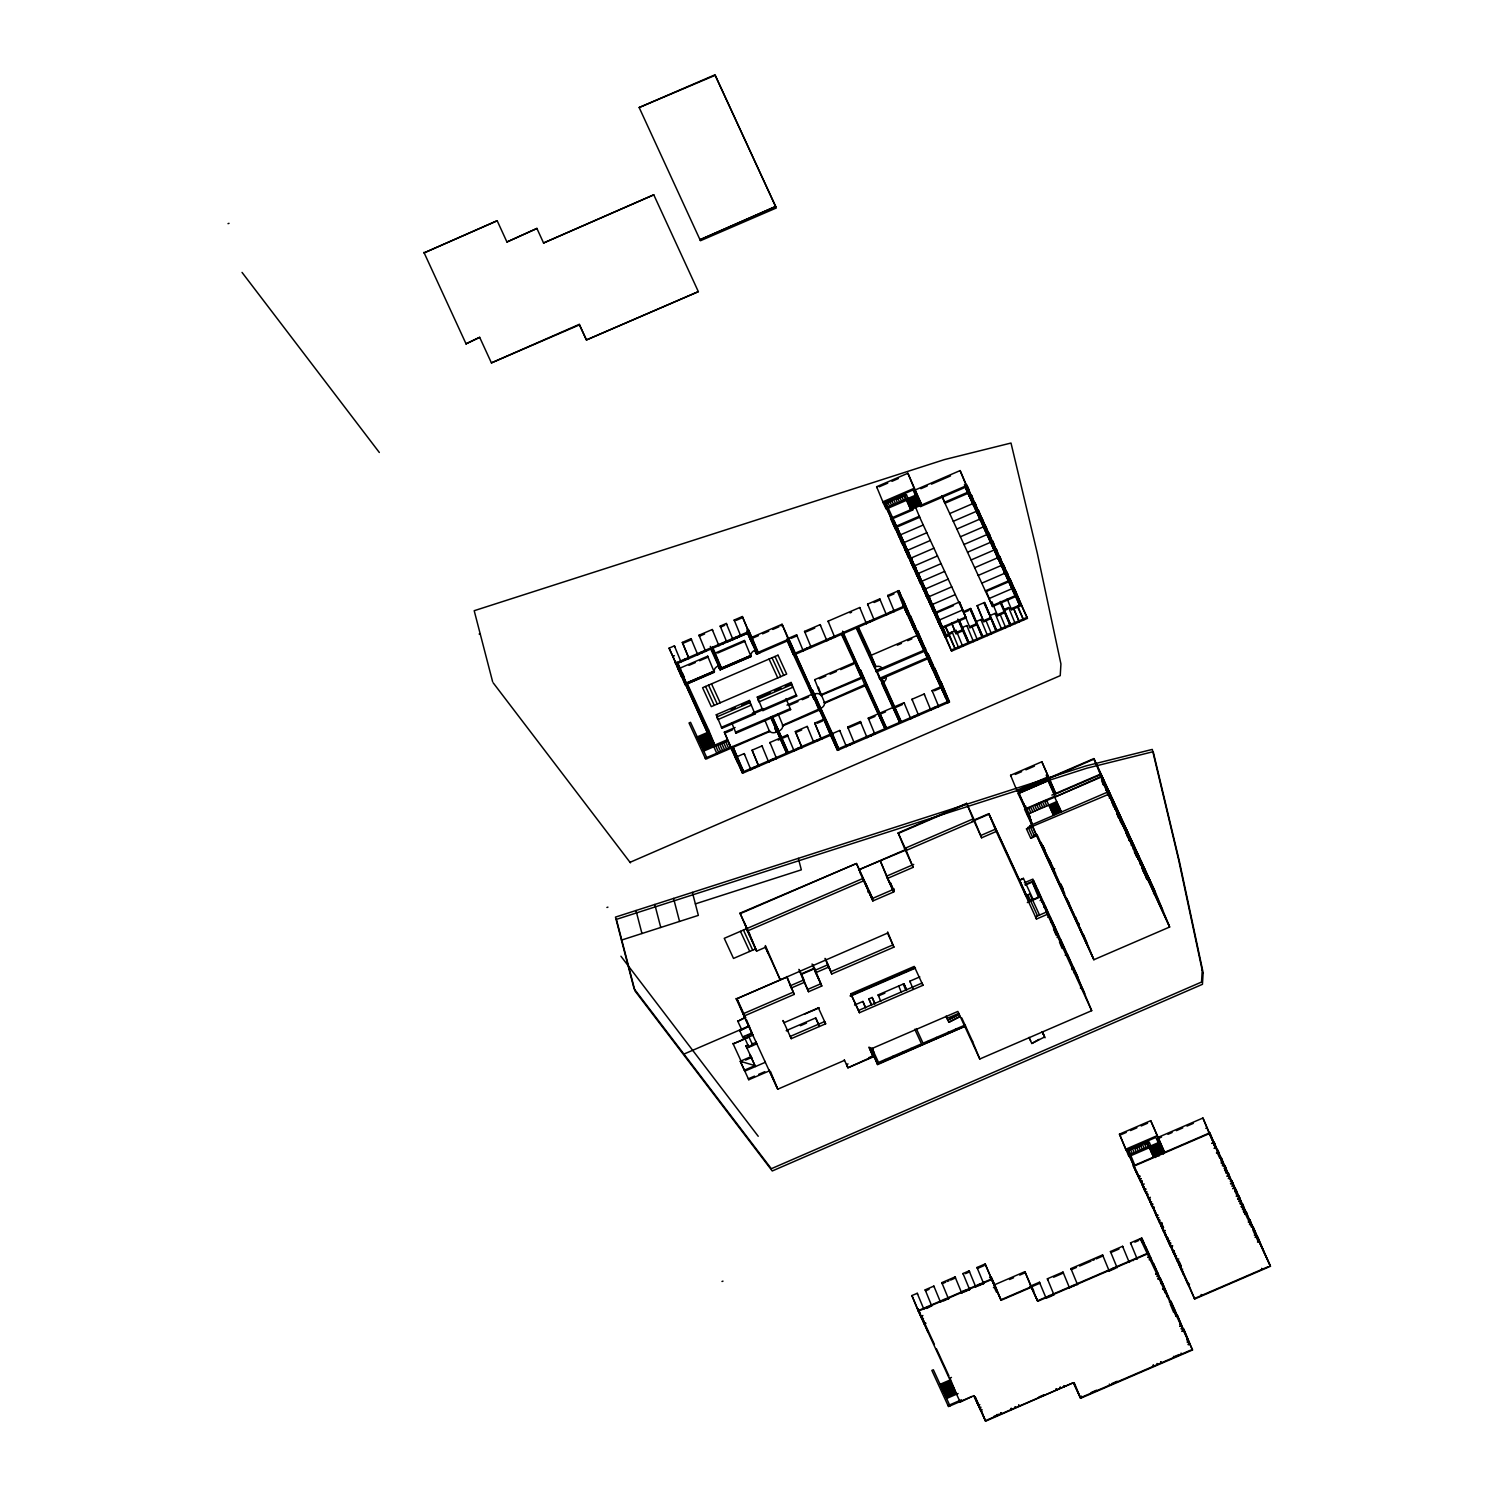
<?xml version="1.0" encoding="UTF-8"?>
<svg xmlns="http://www.w3.org/2000/svg" width="1496" height="1496" viewBox="0 0 1496 1496"><rect width="100%" height="100%" fill="white"/><g stroke="black" fill="none" stroke-linecap="round" stroke-linejoin="round"><path stroke-width="1.5" d="M941.863 495.812L944.518 502.282L967.501 492.352L965.201 487.359L920.676 506.564L913.028 489.977L883.276 502.824L876.619 486.742L907.904 473.241L921.742 504.919L914.093 488.332L882.808 501.833L886.156 509.07L906.445 500.319L907.492 498.692L912.728 510.005L892.439 518.757M1150.723 1120.672L1164.561 1152.35L1150.723 1120.672L1119.457 1134.174L1128.975 1156.502L1149.283 1147.731L1150.312 1146.104L1155.567 1157.418M842.585 631.181L863.229 677.651L820.874 695.434A5.834 3.833 -22.3 0 0 813.899 694.256L815.75 698.165L813.899 698.969L787.195 640.999L756.677 654.163L754.919 650.236A5.834 3.833 -22.3 0 0 751.16 656.033L751.16 656.033M746.635 1020.029L751.927 1032.969L743.998 1036.391L748.879 1047.237L747.963 1044.975L745.98 1045.835L755.405 1066.573L750.861 1056.7L740.277 1061.281L748.785 1079.738L769.299 1070.893L768.907 1069.92M881.425 678.716L879.442 678.361L927.258 657.735M630.04 862.313L1060.234 675.65L1060.926 663.962L1037.289 553.183L1010.997 443.04L944.556 459.571L474.195 610.705L492.614 681.671M880.77 1001.366L878.133 994.896L903.921 983.751L906.651 989.698M639.166 107.525L700.465 240.725L776.312 207.981L715.182 75.305L639.166 107.525L714.976 74.8L775.639 206.485L699.997 239.734L775.639 206.485M497.177 220.735L424.135 252.861L497.177 220.735L506.938 241.997L536.914 228.458L506.938 241.997M653.771 194.817L543.572 242.988L653.771 194.817L698.351 291.645L586.432 339.966L579.27 324.37L491.417 362.892L579.476 324.875M479.674 337.329L466.041 343.818L479.674 337.329L491.417 362.892M879.199 486.817L887.708 483.152M891.953 481.319L898.329 478.552M1008.603 579.775L1010.118 579.12L1027.434 618.372L951.587 651.115L884.323 503.31L904.575 494.578L906.52 494.914L912.71 510.005L910.765 509.669L906.445 500.319M915.552 489.828L960.114 470.586L973.036 500.3L971.465 500.973L965.331 485.863L966.846 485.19L968.941 489.716M892.327 501.048L886.249 503.666L885.782 502.693L946.725 636.567L943.172 627.946M896.385 499.29L906.52 494.914M920.844 488.725L927.202 485.994M931.447 484.162L950.521 475.915M885.688 508.098L915.459 495.232M908.109 499.963L916.057 496.522M908.708 501.254L916.655 497.813M909.306 502.525L917.235 499.103M908.801 503.011L913.046 501.179L913.495 502.17M909.905 503.815L917.833 500.393M908.614 504.994L910.092 504.339M910.484 505.106L918.432 501.684M911.083 506.396L919.03 502.974M911.681 507.686L919.61 504.264M890.513 518.42L966.304 485.695L1027.434 618.372M894.477 521.562L892.981 522.216L891.653 519.336L899.171 537.307L901.415 536.596L909.979 556.849L908.465 557.503L902.275 542.412L903.79 541.758L911.363 559.822M895.917 526.33L919.236 516.27L966.079 617.942L942.779 628.021M906.576 549.443L896.871 526.723L895.337 527.377L902.686 544.993L904.313 544.488M969.146 495.793L971.278 494.821L972.456 497.364L970.923 498.018M970.754 495.344L969.202 496.036L964.415 484.704M890.195 516.326L895.506 529.266L896.983 528.612M895.487 529.322L897.076 528.836M896.497 529.902L898.03 529.229M970.324 498.374L971.876 497.757M896.646 531.847L898.18 531.192M896.665 531.903L898.198 531.248M971.409 500.73L972.942 500.075M897.731 534.222L899.264 533.567M897.843 534.427L899.358 533.773M907.605 551.687L906.09 552.342L898.89 534.988L900.386 534.334L901.415 536.596M973.279 503.124L974.812 502.469L976.009 505.087L974.494 505.742L973.279 503.124L980.684 520.832L982.199 520.178L974.812 502.469M899.938 535.063L923.256 525.003M949.717 513.577L972.699 503.647M969.165 494.69L973.597 505.461L975.112 504.75M973.597 505.461L975.205 504.975L966.865 485.19M900.33 539.906L901.882 539.289M974.775 507.986L976.327 507.387M901.415 542.263L902.948 541.608M901.527 542.468L903.042 541.814L896.871 526.723M975.86 510.36L977.393 509.706M975.953 510.585L977.486 509.912M903.509 542.786L926.828 532.726M953.27 521.3L976.271 511.389M969.763 495.475L977.112 513.109L978.627 512.417L971.278 494.821M977.112 513.109L978.721 512.623M902.275 542.412L903.64 545.385L905.174 544.712M717.182 754.19L669.086 648.161L674.397 645.861L674.846 646.852M682.326 642.42L691.04 638.661L691.507 639.652L682.793 643.411L682.326 642.439L688.983 658.52L682.793 643.411M705.177 650.33L705.626 651.321L698.987 635.239L712.246 629.517L712.694 630.508M740.37 635.145L740.819 636.137L734.181 620.055L742.334 616.539L748.972 632.621L726.832 642.177L720.193 626.095L726.308 623.458L726.757 624.449M903.883 547.499L905.435 546.9M704.597 634.005L699.436 636.23L698.987 635.239M724.719 625.328L720.642 627.086L720.193 626.095M736.294 620.335L742.783 617.53M978.291 515.653L979.824 515.035M904.968 549.874L906.501 549.219L905.08 550.079M979.375 518.009L980.89 517.354M979.469 518.214L981.002 517.56L982.199 520.178L980.591 520.627M908.801 552.585L907.548 549.874L906.052 550.509L909.119 556.961M989.211 535.456L987.678 536.11L980.422 518.663L981.937 518.009L991.586 540.617L990.053 541.272L983.9 526.162L985.397 525.507L992.727 543.067M907.062 550.528L930.381 540.467M956.842 529.042L979.824 519.112M906.183 552.566L907.698 551.912M983.022 520.365L981.488 521.019L980.404 518.663M907.268 554.923L908.82 554.305M669.086 648.161L672.863 656.37L674.397 655.716M981.769 523.207L983.321 522.59M908.371 557.279L909.886 556.624M982.853 525.564L984.48 525.115L978.291 510.024L988.127 533.1L986.5 533.548M909.624 558.363L911.139 557.69L912.149 559.859L910.615 560.533L909.624 558.363L916.805 575.623L918.338 574.969L911.139 557.69M910.634 558.251L933.953 548.191M960.413 536.765L983.396 526.854M746.785 630.171L748.299 629.517L752.338 638.268M909.867 560.458L911.475 560.009M985.77 527.938L984.237 528.593L976.757 510.678M984.331 528.817L986.519 527.976M675.276 663.252L748.524 631.63L758.528 653.359L751.89 637.277L782.053 624.262L815.414 698.295L788.99 639.278L787.457 639.933L793.647 655.042M681.148 661.307L688.422 658.165M697.79 654.107L705.065 650.966M718.996 644.963L726.271 641.821M732.984 638.942L740.258 635.8M911.045 563.038L912.597 562.421M985.415 531.174L986.93 530.519L985.434 531.23M912.13 565.395L913.663 564.74M913.757 564.964L912.242 565.619L903.678 545.367M914.28 568.48L915.814 567.826L914.524 565.02L912.99 565.675L920.47 583.571L922.097 583.122M987.397 533.773L988.893 533.118L990.09 535.699M914.187 565.993L937.506 555.932M963.966 544.507L986.949 534.577M680.1 668.095L707.683 656.183L708.094 657.081L699.604 660.746M717.706 653.06L744.802 641.373L744.391 640.494L715.219 653.079L721.801 669.067M689.001 665.327L695.36 662.578M710.301 646.384L714.097 654.631L715.612 653.958L712.451 647.095M747.589 631.929L750.824 638.923L758.491 635.632M762.567 633.855L768.72 631.2M772.815 629.442L778.949 626.787M780.987 625.908L782.52 625.253M913.532 568.517L915.047 567.863M987.79 536.335L989.305 535.68M752.226 639.69L750.618 640.138L747.065 631.518M679.034 671.424L680.587 670.806L679.147 671.629L672.863 656.37M914.617 570.874L916.169 570.275M988.875 538.691L990.408 538.093M751.796 642.719L753.348 642.102M680.231 674.004L681.765 673.387M989.959 541.066L991.493 540.393M915.702 573.249L917.329 572.8M931.11 606.628L932.625 605.974L931.017 606.404L923.817 589.144L925.332 588.47L926.342 590.658L924.061 591.331L916.655 573.623L918.189 572.968L927.931 595.782L926.398 596.455M992.147 544.114L993.699 543.441L992.503 540.841L990.95 541.515L998.337 559.205L999.983 558.756M752.881 645.075L754.414 644.421M917.759 573.716L941.078 563.655M967.538 552.23L990.52 542.319M744.391 640.494L750.992 656.464L719.95 669.871L718.192 665.944A5.834 3.833 -22.3 0 0 714.434 671.723L685.131 684.775L675.22 661.475L681.409 676.566L682.831 675.706M681.409 676.566L682.943 675.912L677.052 662.186M916.917 575.829L918.432 575.175M991.212 543.702L992.839 543.272M919.367 575.53L917.852 576.203L916.655 573.623M918.002 578.204L919.535 577.587M992.409 546.283L993.942 545.685M919.086 580.56L920.601 579.906M919.18 580.785L920.713 580.111M993.494 548.658L995.008 547.985M995.12 548.209L993.587 548.864L985.92 530.762M834.263 636.286L834.731 637.296L828.092 621.177L859.751 607.526L860.2 608.498M873.795 619.213L874.262 620.204L867.605 604.122L879.76 598.886L880.209 599.84L874.132 602.477M893.879 610.518L894.328 611.509L887.689 595.445L898.909 590.602L906.688 609.153L905.174 609.807M791.01 638.418L797.069 635.8L796.601 634.809L787.008 638.96L793.198 654.051M810.72 646.422L811.169 647.413L804.549 631.387L820.145 624.636L820.593 625.59M684.719 683.747L713.873 671.293L714.34 672.284L685.187 684.738M921.33 581.458L944.63 571.397M971.091 559.971L994.073 550.042M721.353 668.076L750.581 655.585L751.048 656.594L720.287 669.722L710.787 649.096L677.202 663.607L686.29 683.186L713.873 671.293M750.581 655.585L721.409 668.188L712.302 648.441L747.458 633.275L757.013 654.014L758.192 653.509M758.079 652.387L788.261 639.353L794.713 653.397L905.099 605.712L949.474 702.017L837.573 750.356L830.617 735.265L742.558 773.264L727.131 739.809L713.293 745.775L678.997 669.647M814.74 628.114L804.979 632.322L804.549 631.387M850.027 612.93L851.542 612.238M893.954 593.912L888.138 596.418L887.689 595.445M720.081 669.292L717.949 666.038M920.47 583.571L922.022 582.954M994.765 551.444L996.299 550.846M994.859 551.669L996.392 551.014M997.215 551.164L996.074 548.602L1003.405 566.273M921.667 586.152L923.2 585.534M995.943 554.025L997.495 553.408M997.047 556.381L998.561 555.727M922.752 588.508L924.378 588.078L918.189 572.968M998.655 555.951L997.14 556.606L988.576 536.353M998.056 556.98L999.59 556.325L1000.731 558.793L999.216 559.448L998.056 556.98L1005.387 574.539L1007.014 574.09M924.883 589.181L948.202 579.12M974.663 567.695L997.645 557.784M901.359 599.877L902.873 599.223L916.749 630.975L915.197 631.593L909.044 616.539L910.559 615.885L921.293 640.83L919.76 641.485L913.57 626.394M924.023 591.294L925.557 590.621M998.337 559.205L999.889 558.532L992.503 540.841M999.552 561.767L1001.067 561.112L999.571 561.823M926.305 596.231L927.838 595.576M1000.637 564.142L1002.17 563.487M1000.712 564.366L1002.264 563.693M803.333 650.199L810.608 647.057M866.427 622.99L873.701 619.849M886.492 614.295L893.767 611.153M938.497 618.746L936.982 619.4L928.418 599.129L929.932 598.494L928.698 595.819L927.202 596.474L930.643 603.636M1001.591 564.59L1003.105 563.936L1010.754 582.168L1009.22 582.823L1002.47 566.76M826.895 640.082L834.17 636.941M795.18 654.388L904.033 607.32L947.959 702.671M928.455 596.923L951.755 586.862M978.216 575.436L1001.217 565.507M929.222 598.587L927.614 599.017L920.208 581.346L921.742 580.691L922.957 583.309L931.503 603.524L929.988 604.178M1003.442 566.255L1001.871 566.928L994.522 549.275L995.682 551.818M1003.031 567.732L1004.564 567.059M905.286 610.031L906.8 609.377M908.184 610.723L906.67 611.378L912.859 626.469L915.103 625.739M928.792 601.598L930.344 600.981M1003.068 569.509L1004.601 568.891M906.352 612.35L907.885 611.733M929.876 603.954L931.41 603.299M1004.153 571.865L1005.667 571.21M1004.246 572.07L1005.78 571.416M930.793 604.29L932.307 603.636L933.56 606.366L932.045 607.021L938.235 622.13L939.769 621.457L932.307 603.636M907.455 614.744L908.97 614.089M1006.92 572.183L1013.933 589.069L1012.418 589.723L1005.387 572.837L1006.92 572.183L1007.743 573.959M932.008 604.646L955.327 594.585M981.787 583.16L1004.77 573.249M1005.405 574.539L1006.92 573.884L999.59 556.325M932.195 608.984L933.747 608.367M1006.584 577.119L1008.136 576.502M933.28 611.34L934.813 610.686M934.907 610.91L933.392 611.565L924.827 591.313M1007.687 579.476L1009.202 578.821M1007.78 579.7L1009.295 579.027L1003.124 563.936M942.256 626.899L940.741 627.553L934.402 612.126L935.916 611.471L936.59 612.911L953.532 605.6M934.402 612.126L936.066 611.808M935.58 612.388L959.497 601.99L966.079 617.942M985.34 590.901L1008.94 580.654L1009.351 581.514L986.35 591.425L985.958 590.565L992.54 606.535L1015.541 596.605M936.216 613.79L934.626 614.276L936.122 613.584L928.698 595.819M912.953 626.693L914.467 626.039M935.785 616.82L937.338 616.202M1010.398 585.347L1011.951 584.73M914.019 629.012L915.552 628.395M936.87 619.176L938.403 618.521M749.365 700.465L754.975 714.041L721.914 728.309L716.285 714.751L749.365 700.465L749.814 701.456L741.549 705.027M791.066 682.457L796.676 696.033L762.923 710.6L757.294 697.043L791.066 682.457L791.515 683.448L785.194 686.178M1011.483 587.704L1013.016 587.049M1011.577 587.928L1013.11 587.274M731.207 709.478L735.359 707.702M770.421 692.555L757.761 698.034L757.294 697.043M774.648 690.741L780.968 688.01M939.133 620.111L962.452 610.05M988.912 598.624L1011.894 588.713M915.122 631.424L916.655 630.77M856.217 628.002L874.225 667.085L875.74 666.431L869.55 651.34L868.035 651.994L856.666 627.329M923.668 645.991L922.116 646.609L915.945 631.555L917.478 630.901L931.84 663.719M1012.512 589.929L1014.045 589.274M938.329 622.28L939.843 621.625M963.274 611.658L970.623 608.479L982.76 636.473L1009.875 624.767L999.964 602.084M977.168 605.656L984.518 602.495L996.635 630.471L990.707 617.586L983.358 620.746L977.168 605.656L983.807 621.738L991.156 618.577M1013.334 590.041L1014.849 589.387L1021.506 605.469L1011.595 609.751L1011.146 608.76L1021.039 604.496M963.742 612.649L968.753 610.48M984.518 602.495L995.981 630.751L984.966 603.486M1013.596 592.304L1015.148 591.687M939.413 624.655L940.947 624.038M820.874 695.434L814.722 679.652L855.076 662.223L841.874 633.612M869.812 655.865L917.646 635.22L915.945 631.555M787.457 639.933L807.69 683.859L809.224 683.205M819.415 678.81L825.792 676.061M830.037 674.21L836.414 671.461M840.659 669.628L853.393 664.13M897.301 645.187L901.471 643.392M907.698 640.699L911.849 638.904M1014.699 594.66L1016.308 594.211L1010.118 579.12M940.498 627.011L942.125 626.562M965.687 617.081L942.368 627.161L935.916 611.471M992.147 605.674L1015.13 595.745L1005.387 572.837M707.103 730.684L708.637 730.029L714.826 745.12M697.248 736.892L707.178 732.61M752.413 713.087L762.923 708.543M754.975 713.162L761.277 710.432M919.872 641.709L921.386 641.055M697.847 738.183L707.758 733.9M831.365 735.247L837.573 750.338L810.664 690.311L812.197 689.656L832.898 734.592M698.445 739.473L708.356 735.191M858.947 670.657L860.462 669.984L886.455 728.047L866.203 684.102L824.24 702.69A5.834 3.833 -22.3 0 1 820.481 708.487L818.723 704.56L816.853 705.383M920.938 644.028L922.471 643.411M699.025 740.763L708.954 736.481M945.379 626.001L948.782 633.369L956.075 630.209L962.713 646.309M967.295 626.562L966.827 625.571L962.003 627.647L959.273 621.7M952.036 624.113L955.589 632.752L962.919 629.573L968.866 642.457L982.087 636.754L969.969 608.779L975.897 621.663L980.89 619.512L981.339 620.503M989.791 615.66L995.083 613.379L995.532 614.37M1009.052 608.535L1008.603 607.544L1003.685 609.657L1010.324 625.758M699.623 742.053L709.553 737.771M952.559 632.92L945.397 636.006L940.704 625.814M1004.134 610.649L1007.406 609.246M922.041 646.44L923.574 645.767M707.197 758.509L690.535 722.325L689.02 722.979L705.682 759.164L731.02 748.224L724.363 732.142L735.078 727.524M786.971 705.121L812.422 694.125L818.611 709.216L782.464 725.354A5.834 3.833 -22.3 0 1 778.705 731.133L776.948 727.224L775.078 728.028L776.349 732.161M948.782 633.369L954.972 648.46L949.025 635.576L945.192 637.24L934.551 612.462M982.76 636.473L976.813 623.589L969.464 626.749L969.932 627.74L976.608 624.861M700.221 743.344L710.133 739.061M724.831 733.134L732.516 729.805M789.551 705.196L798.041 701.53M802.286 699.698L808.644 696.949M955.589 632.752L956.038 633.743L962.713 630.845L968.193 642.756L951.138 650.124M1026.985 617.38L1010.529 624.468L1004.601 611.584L997.252 614.763L997.701 615.754L1004.396 612.855M700.82 744.634L710.731 740.352M931.933 663.925L930.306 664.374L924.117 649.264L925.631 648.61M701.4 745.924L711.329 741.642M868.914 654.145L874.973 666.992A5.834 3.833 -22.3 0 1 881.948 668.17L875.908 670.75L923.836 650.311M701.998 747.215L711.928 742.914M876.002 670.956L876.469 671.947L924.285 651.302L918.525 637.371M790.617 709.628L790.15 708.637L735.527 732.217L735.995 733.208L790.617 709.628L786.036 698.576M702.596 748.486L712.507 744.204M703.195 749.777L713.106 745.494M926.492 654.425L928.006 653.771L932.27 662.99L938.46 678.099L936.926 678.754L926.492 654.425L932.7 669.516L934.215 668.862L928.006 653.771M703.775 751.067L727.598 740.801M824.333 702.129L824.782 703.157L866.652 685.093L860.462 669.984M705.233 758.173L769.617 730.89A5.834 3.833 -22.3 0 0 776.574 732.068L774.891 728.402M764.699 719.8L769.58 731.581L731.656 747.944L736.369 758.173M782.558 724.793L783.025 725.784L819.079 710.207M930.755 663.644L932.27 662.99M931.503 666.936L933.018 666.281M932.588 669.31L934.121 668.656M744.653 754.582L744.204 753.591L735.901 757.182L742.558 773.264M752.095 750.188L758.753 766.27L752.095 750.188L761.988 745.924L762.455 746.915M776.125 757.593L776.574 758.584L769.935 742.502L787.401 734.947L787.868 735.939L778.163 740.127M795.348 731.525L801.987 747.607L795.348 731.525L807.167 726.42L807.634 727.411M814.778 723.129L821.435 739.211L814.778 723.129L823.959 719.183L830.149 734.274L788.13 752.395L772.179 716.584M735.471 757.892L736.986 757.238L732.572 746.448M735.565 758.098L737.098 757.444M795.797 732.516L801.725 729.955M817.078 723.335L822.576 720.96M736.668 760.473L738.183 759.818M737.752 762.829L739.267 762.175M944.724 691.676L943.116 692.124L936.926 677.034L938.422 676.379L944.63 691.47M937.038 678.96L938.553 678.305M938.123 681.335L939.638 680.68M940.797 681.54L939.301 682.176L945.491 697.286L947.005 696.631L940.797 681.54L949.474 702.017M939.301 683.915L940.834 683.261M732.535 747.57L743.624 771.618L786.615 753.068L770.814 717.089M840.172 731.451L839.724 730.459L832.449 733.601L838.639 748.692L947.51 701.68M847.671 727.037L860.387 721.54L860.836 722.512L848.12 728.01L847.671 727.037L854.31 743.101L853.861 742.128M874.449 733.227L874.898 734.218L868.26 718.136L904.033 702.69L904.482 703.681M918.17 714.359L918.619 715.35L911.98 699.268L924.154 694.013L924.603 694.986M938.273 705.663L938.74 706.654L932.083 690.572L941.321 686.589L947.978 702.671M750.88 769.075L758.154 765.933M768.738 761.37L776.013 758.229M794.17 750.394L801.445 747.252M813.918 741.866L821.192 738.725M875.029 716.397L868.709 719.127L868.26 718.136M879.237 714.583L885.557 711.853M896.067 707.309L902.387 704.579M934.383 690.778L939.937 688.384M943.284 686.926L941.788 687.58L937.786 678.642M944.294 694.705L945.827 694.05M945.397 697.061L946.912 696.407M846.474 745.906L853.749 742.764M867.063 737.004L874.337 733.863M910.784 718.136L918.058 714.995M930.905 709.441L938.179 706.299M1101.187 776.48L1055.316 796.882L1046.994 778.5L1017.224 791.347L1010.585 775.265L1041.852 761.763L1055.69 793.441L1041.852 761.763M1015.279 774.423L1021.656 771.655M1025.919 769.823L1034.409 766.158M966.64 803.333L973.971 821.211L905.491 850.757L898.161 832.898L966.64 803.333L974.494 820.444M898.367 833.403L966.846 803.838M1048.06 776.854L1016.775 790.356L1017.224 791.347M1028.444 828.017L1026.462 828.878L1030.707 838.19L1036.616 835.647L1018.065 791.328L1093.857 758.603L1154.744 890.793M1018.271 791.833L1094.062 759.108L1155.193 891.784L1169.648 927.015L1093.8 959.759M765.298 947.379L756.602 951.138L740.015 913.158L854.646 864.277M740.221 913.663L856.46 863.491L872.243 897.694M1018.159 793.628L1047.911 780.781L1018.159 793.628L1031.829 822.931L1026.48 810.009M906.707 849.111L858.629 869.868L906.015 849.99L913.14 867.343L887.465 878.433L880.359 861.06L893.71 891.953L872.841 900.947L856.46 863.491M974.102 820.014L988.837 813.656L1029.379 901.677L989.043 814.161L972.194 821.435M1024.461 806.924L1025.919 806.307M1051.838 795.105L1100.252 774.199L1162.523 909.662M1054.138 794.713L1100.476 774.704M1099.859 775.639L1101.393 774.984M1024.648 809.299L1028.575 807.616L1030.95 812.777M1025.545 809.729L1029.809 807.896M1036.186 805.147L1040.431 803.296M1044.676 801.463L1101.393 776.985M747.327 931.036L863.585 880.845M1101.337 778.855L1102.87 778.201L1111.435 798.434M1026.985 814.479L1056.737 801.632M913.719 864.426L886.548 876.17L892.775 889.69M980.684 835.535L995.233 829.252L1036.485 919.03L1047.312 914.355M1049.407 806.344L1057.335 802.922M1103.15 784.54L1104.721 783.867L1100.532 773.675M1050.005 807.634L1057.934 804.212M913.14 867.343L904.556 848.494L973.036 818.929L981.619 837.797L996.168 831.514L988.837 813.656M1050.585 808.925L1058.514 805.503M1051.183 810.215L1059.112 806.793M1051.782 811.505L1059.71 808.083M1031.193 821.098L1029.248 815.114L1030.258 817.302M867.792 892.009L869.307 891.354L871.981 897.806L868.858 890.943M1052.38 812.795L1060.309 809.373M1105.993 790.187L1107.526 789.551L1109.882 794.657L1108.349 795.33L1104.478 785.886M1052.96 814.086L1060.888 810.664M1107.227 791.646L1108.779 791.01L1109.957 793.609L1116.147 808.7L1114.632 809.355M1030.108 826.409L1028.126 827.269L1032.689 837.349L1030.707 838.19M1107.545 793.983L1109.078 793.329M1169.648 927.015L1108.517 794.339L1026.462 828.878M894.29 889.017L871.925 898.685L862.65 878.582L724.251 938.329L733.508 958.431L755.667 948.875L746.41 928.754M1109.247 796.564L1110.78 795.909M1109.209 797.966L1111.042 797.2L1113.398 802.305L1111.883 802.959M1110.724 799.201L1112.239 798.546L1119.719 816.498L1118.185 817.115M1111.995 802.024L1113.529 801.351M1113.08 805.577L1114.613 804.923L1116.876 809.86M1113.435 806.737L1114.95 806.082L1116.166 808.7M1116.914 814.292L1118.428 813.637M1117.849 814.684L1119.345 814.03L1126.675 831.589M1119.008 818.499L1120.541 817.845L1118.185 812.739L1116.652 813.394L1118.821 818.05M1120.093 820.855L1121.626 820.201L1124.001 825.362L1122.486 825.998M1120.56 822.276L1122.075 821.622M1121.364 822.295L1122.86 821.641L1130.228 839.312L1128.713 839.967M1122.524 824.876L1124.038 824.221M1049.369 859.471L1051.258 864.744M1123.627 828.447L1125.123 827.812L1127.498 832.954L1126.002 833.609M787.12 977.038L736.256 998.991L887.446 933.149M1050.772 864.146L1047.107 855.506M1126.095 832.636L1127.647 831.963L1136.212 852.215L1134.679 852.888M1033.138 899.47L1023.414 878.358L1019.449 880.059L1025.845 895.674L1029.809 893.954L1039.533 915.066M1019.655 880.564L1023.414 878.358M1127.18 836.189L1128.695 835.535L1131.07 840.696L1129.555 841.35M1053.147 869.288L1054.661 868.634M812.066 963.966L815.657 972.699L828.616 967.108L825.025 958.375M1128.47 837.779L1130.022 837.124M1024.367 882.79L1032.876 879.124L1078.186 977.73M1025.097 884.566L1033.605 880.901M1025.284 885.09L1033.811 881.406L1047.78 915.346M1129.648 840.341L1131.163 839.686L1139.728 859.938M830.86 971.708L892.962 944.892M1033.886 885.501L1035.4 884.847M807.634 989.473L820.855 983.751L814.722 970.437L827.681 964.845L831.776 973.971L893.897 947.155L887.67 931.952M1131.088 845.128L1132.622 844.455L1126.451 829.364M1132.023 845.502L1133.538 844.847L1140.887 862.407M743.101 1013.802L793.31 992.128M745.737 1017.86L736.911 998.711L744.036 1016.065L794.245 994.391L786.915 976.533M1036.261 890.662L1037.775 890.008L1043.965 905.099M1133.127 849.111L1134.66 848.438L1132.285 843.295M744.877 1017.654L737.809 1021.301L745.494 1017.373M808.551 991.736L821.79 986.014L814.46 968.155L801.239 973.859L808.551 991.736L803.333 980.142L790.374 985.733L794.245 994.391M1134.286 851.673L1135.801 851L1138.176 856.161M1135.539 853.113L1137.053 852.458M1135.838 855.432L1137.353 854.777M1027.322 902.556L1040.206 897.002M1136.979 856.254L1138.512 855.581M683.934 1054.082L748.767 1026.088M748.841 1026.237L739.791 1030.744L749.496 1025.957M1040.075 900.611L1041.59 899.956L1032.072 881.593L1033.792 881.406M1137.802 859.284L1139.335 858.629L1141.71 863.772L1140.176 864.445M1041.553 902.182L1043.067 901.527L1049.257 916.618L1047.742 917.272M1140.176 863.136L1141.71 862.481M751.441 1031.997L752.825 1035.251L744.933 1038.654L743.998 1036.391M1043.928 907.324L1045.442 906.67M748.86 1036.952L748.243 1035.438L752.208 1033.736M744.615 1037.906L748.542 1036.204M749.29 1036.934L733.152 1043.909L743.736 1039.327L739.566 1030.239M1141.635 867.568L1143.168 866.913L1145.525 872.018L1143.673 872.804M818.312 1007.911L783.923 1022.759L782.988 1020.496L791.234 1038.654L825.642 1023.806L824.707 1021.544L790.318 1036.391L791.234 1038.654M1141.728 868.204L1143.262 867.549M804.287 1014.288L819.284 1007.818M1142.551 868.297L1144.085 867.643L1150.274 882.734M850.177 995.7L915.29 967.594M850.383 996.205L915.496 968.099M1068.63 902.78L1066.798 898.442M1143.168 871.345L1144.702 870.672L1137.072 852.458M752.226 1044.021L756.172 1042.319M748.58 1046.489L752.544 1044.769L748.243 1035.438M818.555 1024.068L815.713 1017.916L786.204 1030.65L788.186 1030.968M800.397 1025.714L806.512 1023.077M1147.881 877.572L1146.366 878.227L1147.918 877.628L1140.868 860.686M854.534 1005.069L862.912 1001.441L865.137 1006.752M871.514 1005.349L868.858 998.879L872.168 997.458L875.01 1003.61M912.971 988.632L909.867 981.17L919.816 976.888M884.865 993.157L878.582 995.868L878.133 994.896M1050.847 922.34L1052.361 921.686L1058.551 936.777L1057.036 937.431M850.794 993.662L858.536 1010.455L922.022 983.04L922.957 985.303L859.452 1012.717L850.738 993.83L914.243 966.416L922.957 985.303M745.569 1060.103L751.721 1057.448M744.428 1070.182L755.013 1065.62L740.277 1061.281L744.821 1071.136L765.335 1062.291L764.942 1061.319M1079.158 925.744L1075.605 917.123M1153.472 893.654L1155.005 893M754.545 1076.11L748.393 1078.766L748.785 1079.738M758.64 1074.352L764.793 1071.697M1061.393 945.21L1062.908 944.556M1085.124 938.609L1083.328 934.327M1065.638 954.448L1067.153 953.794L1075.624 973.821M1065.208 955.159L1066.723 954.504M870.354 1048.677L871.888 1048.023L878.507 1062.422L921.499 1043.853L914.767 1029.248M744.036 1016.065L777.733 1089.2L844.473 1060.383M869.812 1049.444L957.87 1011.427L979.787 1059L1091.687 1010.679L1075.699 972.325L1074.184 972.98M872.897 1049.07L871.177 1050.061L872.991 1049.294M958.749 1013.372L947.043 1018.421L946.127 1016.158M949.586 1018.757L955.439 1016.233M846.512 1064.572L848.026 1063.899M1071.809 967.818L1073.324 967.164L1079.514 982.274M874.262 1053.184L872.729 1053.839L874.262 1053.184L872.71 1049.407M948.819 1022.292L960.226 1016.476L948.819 1022.292L946.164 1016.495M1071.828 969.539L1073.343 968.884M846.96 1065.545L847.895 1067.807L873.01 1056.382L872.299 1054.624L873.234 1056.887L847.895 1067.807L844.286 1059.729M965.051 1025.059L923.032 1043.198L916.3 1028.593M965.5 1026.05L877.441 1064.067L876.993 1063.076M869.756 1047.368L877.647 1064.572L965.5 1026.05M1080.374 988.071L1081.889 987.416L1084.581 993.325M1039.009 1039.365L1031.791 1043.497L1044.676 1036.934M1119.457 1134.174L1119.906 1135.165L1126.282 1132.397M1130.527 1130.565L1136.904 1127.816M1141.168 1125.983L1147.544 1123.234M1125.647 1149.265L1156.913 1135.763M1251.423 1227.206L1252.937 1226.552L1270.459 1266.289L1194.668 1299.014L1127.143 1150.742L1147.395 1141.99L1149.339 1142.346L1155.529 1157.437M1158.372 1137.259L1202.934 1118.017L1213.593 1142.776L1212.022 1143.449M1135.146 1148.46L1141.224 1145.842M1145.282 1144.085L1149.339 1142.346M1161.551 1137.072L1157.306 1138.905L1163.495 1153.996L1155.847 1137.409L1126.095 1150.256L1119.906 1135.165M1167.909 1134.323L1172.153 1132.491M1176.398 1130.658L1182.756 1127.909M1186.983 1126.095L1193.341 1123.346M1128.526 1155.51L1158.278 1142.663M1150.948 1147.376L1158.876 1143.954M1151.527 1148.666L1159.475 1145.244M1152.126 1149.957L1160.073 1146.534M1151.639 1150.424L1155.866 1148.61L1156.333 1149.582M1152.724 1151.247L1160.653 1147.825M1205.832 1128.358L1207.384 1127.685M1151.434 1152.406L1152.93 1151.77M1153.322 1152.537L1161.251 1149.115M1153.902 1153.827L1161.85 1150.405M1154.501 1155.118L1162.448 1151.696M1208.151 1133.276L1209.666 1132.622L1217.95 1152.238M1133.538 1166.338L1209.329 1133.613L1270.459 1266.289M1211.966 1143.225L1214.098 1142.252L1215.276 1144.777L1213.761 1145.45M1139.84 1176.08L1138.288 1176.697L1133.332 1165.833L1134.791 1165.197L1128.601 1150.106M1138.381 1176.922L1139.915 1176.249M1214.247 1148.161L1215.762 1147.507M1214.341 1148.367L1215.855 1147.713L1209.684 1132.622M1140.569 1181.634L1142.084 1180.98M1142.177 1181.204L1140.663 1181.859L1127.143 1150.742M1141.972 1184.738L1144.253 1184.009M1218.043 1152.406L1216.416 1152.892L1217.931 1152.182L1220.306 1157.343M1144.253 1189.694L1145.768 1189.021M1145.861 1189.245L1144.347 1189.9L1136.68 1171.798M1219.595 1158.11L1221.11 1157.455L1222.4 1160.26L1220.867 1160.933M1147.152 1191.901L1145.506 1192.406L1138.157 1174.809M991.549 1279.566L918.301 1311.188L911.905 1295.573L917.216 1293.292L917.665 1294.264M931.354 1304.961L925.164 1289.851L933.859 1286.092L934.327 1287.084M947.997 1297.761L948.445 1298.752L941.807 1282.652L955.065 1276.93L955.533 1277.939L950.596 1280.071M963.705 1292.17L969.651 1289.608L963.013 1273.526L969.128 1270.871L969.595 1271.862L965.5 1273.638M983.19 1282.577L983.639 1283.568L977 1267.486L985.153 1263.952L994.971 1286.953L993.438 1287.57M1146.703 1194.93L1148.255 1194.313M929.091 1289.328L925.613 1290.842L925.164 1289.851M945.696 1282.184L942.274 1283.662L941.807 1282.652M947.417 1281.436L948.95 1280.782M984.088 1265.616L977.449 1268.477L977 1267.486M1222.288 1165.646L1223.822 1164.991L1225.018 1167.609L1217.632 1149.9L1218.829 1152.518M1150.368 1197.305L1148.872 1197.941L1156.315 1215.762L1157.811 1215.107M1223.242 1166.076L1224.757 1165.421L1225.841 1167.778L1224.326 1168.451M1150.424 1199.119L1148.909 1199.773L1141.71 1182.42L1145.001 1189.357M1150.106 1202.354L1151.639 1201.737M1224.588 1170.62L1226.14 1170.022M1151.191 1204.71L1152.705 1204.056M1151.284 1204.935L1152.818 1204.261M1225.692 1172.995L1227.3 1172.546M1226.72 1173.593L1228.216 1172.939L1229.357 1175.389M989.604 1277.603L991.137 1276.948L995.158 1285.7M1154.201 1207.235L1152.687 1207.889L1145.973 1191.994M1152.705 1207.927L1154.314 1207.44M1227.057 1176.024L1228.59 1175.351L1221.11 1157.455M1227.15 1176.23L1228.684 1175.575M925.856 1308.514L931.802 1305.933M943.116 1301.053L949.418 1298.341M977.692 1286.13L984.069 1283.381M1228.235 1178.605L1229.787 1177.988M1230.236 1181.186L1231.732 1180.55L1241.493 1203.364M921.349 1316.2L922.92 1315.526M1136.698 1257.949L1137.166 1258.94L1130.527 1242.877L1141.728 1238.034L1148.143 1253.629L1037.738 1301.296L1024.891 1271.675L994.709 1284.709L1001.105 1300.305L1031.286 1287.289M1230.516 1183.542L1232.031 1182.887L1224.757 1165.421M1009.501 1279.51L1013.596 1277.752M1019.73 1275.097L1025.34 1272.666M1156.352 1215.93L1157.885 1215.276M1230.61 1183.747L1232.124 1183.093M1231.395 1183.785L1232.91 1183.13M921.966 1319.061L923.481 1318.406M1157.437 1218.305L1158.989 1217.688M1231.694 1186.122L1233.246 1185.505M1232.779 1188.478L1234.312 1187.824M1158.54 1220.661L1160.167 1220.212M1232.891 1188.703L1234.406 1188.03M924.135 1323.792L925.669 1323.119M925.762 1323.343L924.248 1323.997L918.058 1308.907L920.526 1314.292M1159.643 1223.055L1152.444 1205.776M1162.205 1222.961L1160.672 1223.616L1166.861 1238.707L1169.236 1243.868L1170.77 1243.213M1234.967 1191.545L1236.519 1190.872L1242.708 1205.963L1241.156 1206.636M1160.821 1225.617L1162.373 1225.018M1161.906 1227.992L1163.439 1227.337M1155.828 1213.106L1162.018 1228.197L1163.533 1227.543L1161.158 1222.382M1236.313 1196.071L1237.847 1195.416M1236.425 1196.295L1237.94 1195.641L1231.732 1180.55M1029.828 1286.373L1039.44 1282.24L1039.888 1283.213L1031.81 1286.71L1033.736 1290.898M1053.539 1293.853L1053.988 1294.844L1047.368 1278.8L1062.983 1272.068L1063.413 1273.003L1053.652 1277.21M1077.101 1283.718L1077.569 1284.727L1070.93 1268.608L1102.571 1254.938L1103.02 1255.929L1096.119 1258.94M1116.614 1266.645L1117.082 1267.636L1110.443 1251.554L1122.58 1246.299L1123.028 1247.271M1237.342 1196.688L1238.894 1196.033L1240.072 1198.577M1148.012 1257.238L1149.526 1256.584L1147.937 1253.124L1037.532 1300.791L1031.081 1286.784L1000.899 1299.8L991.137 1276.948M1071.398 1269.618L1076.428 1267.449M1079.626 1266.065L1090.977 1261.165M1092.865 1260.343L1094.361 1259.669M1118.989 1249.029L1110.892 1252.526L1110.443 1251.554M1134.847 1242.166L1138.737 1240.483M1164.842 1230.385L1163.308 1231.002L1162.018 1228.197M1237.585 1198.876L1239.137 1198.259M1163.402 1231.208L1164.917 1230.553M1237.697 1199.081L1239.212 1198.427M1141.822 1242.148L1143.337 1241.493L1151.901 1261.745M1238.782 1201.456L1240.315 1200.839M1239.866 1203.812L1241.381 1203.158M1165.683 1236.145L1157.998 1218.062M1240.895 1204.411L1242.409 1203.756L1243.55 1206.206L1242.035 1206.861L1244.672 1213.35M1166.861 1238.707L1168.376 1238.052M1241.287 1206.842L1242.802 1206.187M1168.039 1241.287L1169.573 1240.633M1243.905 1208.544L1242.372 1209.198L1243.924 1208.581M1168.058 1241.343L1169.592 1240.689M1169.124 1243.662L1170.657 1243.008M1243.457 1211.554L1244.99 1210.9M1243.531 1211.779L1245.083 1211.124M1069.734 1287.514L1077.008 1284.372M1046.415 1298.135L1052.717 1295.424M1108.985 1271.133L1115.287 1268.402M1170.433 1246.448L1172.06 1246M1244.709 1214.341L1246.318 1213.91M1171.256 1246.561L1172.752 1245.906M1148.105 1257.444L1149.62 1256.79M1149.489 1258.809L1151.004 1258.155L1157.193 1273.246M1149.171 1259.763L1150.723 1259.165M1174.229 1250.731L1172.714 1251.385L1174.36 1250.993M1248.206 1220.268L1249.74 1219.595L1250.562 1221.39M1175.463 1253.386L1173.836 1253.835L1166.637 1236.556L1169.984 1243.55L1168.226 1239.23M1249.852 1221.521L1248.244 1222.008L1249.74 1221.297L1242.428 1203.738M1175.014 1256.416L1176.567 1255.798M1249.422 1224.532L1250.955 1223.934M1183.56 1274.985L1177.24 1259.557L1178.736 1258.903M1155.679 1273.9L1157.923 1273.171L1164.112 1288.262L1162.598 1288.916M1155.772 1274.125L1157.306 1273.47M1156.838 1276.443L1158.39 1275.826M1179.708 1266.607L1181.223 1265.953M1179.802 1266.813L1181.316 1266.158L1178.979 1261.053M1254.321 1235.135L1255.836 1234.481M1157.96 1278.837L1159.475 1278.182M1158.035 1279.005L1159.568 1278.407L1153.379 1263.316L1157.923 1273.171M1255.238 1237.136L1256.79 1236.538L1249.74 1219.595M1158.783 1278.968L1160.298 1278.313L1174.659 1311.132M1255.331 1237.36L1256.864 1236.706M1181.148 1269.711L1182.663 1269.057M1160.915 1283.624L1162.448 1282.97L1168.638 1298.061M1257.519 1242.091L1259.146 1241.643L1252.937 1226.552M951.456 1377.442L949.941 1378.097L956.131 1393.206M940.068 1384.324L949.997 1380.041M1162.691 1289.122L1164.206 1288.467M940.666 1385.614L950.596 1381.332M941.265 1386.904L951.176 1382.622M941.863 1388.195L951.774 1383.893M942.443 1389.466L952.372 1385.184M1189.544 1283.998L1188.03 1284.653L1181.821 1269.562L1188.217 1283.437M943.041 1390.756L952.971 1386.474M943.639 1392.047L953.55 1387.764M1166.955 1296.695L1168.47 1296.041M944.238 1393.337L954.149 1389.055M944.818 1394.627L954.747 1390.345M945.416 1395.918L955.346 1391.635M946.014 1397.208L955.925 1392.926M1169.33 1301.857L1170.844 1301.202L1175.089 1310.421L1181.279 1325.512L1179.764 1326.185M946.613 1398.498L958.095 1393.524M1194.463 1298.509L1268.159 1266.701M948.053 1405.604L961.479 1399.807M971.858 1396.516L948.501 1406.577L931.84 1370.411L933.354 1369.756L950.035 1405.922M1001.105 1300.305L991.343 1279.061L918.095 1310.683L960.208 1402.126L973.84 1395.656L978.291 1405.324L979.824 1404.65M1173.575 1311.076L1175.089 1310.421M1173.145 1311.786L1174.753 1311.356M1175.837 1316.013L1177.371 1315.358L1187.45 1338.901M979.487 1407.886L981.002 1407.231M1179.746 1324.446L1181.26 1323.81M982.199 1409.812L980.665 1410.466L975.373 1397.526M1179.858 1326.391L1181.373 1325.737M1180.942 1328.747L1182.457 1328.093M1182.12 1329.607L1183.635 1328.953L1192.518 1349.972L1080.598 1398.293L1073.436 1382.678L985.378 1420.695M1182.027 1331.122L1183.56 1330.468L1177.371 1315.358M1182.139 1331.328L1183.654 1330.673M993.699 1416.488L999.16 1414.131M1038.804 1397.04L1044.264 1394.683M973.84 1395.656L985.583 1421.2L1073.436 1382.678L1080.393 1397.769L1190.797 1350.103M1187.132 1342.136L1188.647 1341.463M1188.217 1344.493L1189.731 1343.838M1188.31 1344.698L1189.825 1344.044L1183.635 1328.953M1091.126 1392.552L1096.568 1390.195M1111.715 1383.632L1117.175 1381.275M1173.724 1356.872L1179.185 1354.516M754.676 650.33L756.284 653.808L760.062 652.705M927.95 1332.188L921.349 1316.087L921.76 1317.097M886.137 677.127L880.602 679.053M881.425 678.268L883.201 682.587L882.247 682.756A5.834 3.833 -22.3 0 0 886.062 676.959L879.947 679.334L873.253 663.27L873.701 664.261M228.009 223.652L229.038 223.334M479.131 634.042L480.16 633.706M606.909 907.474L607.937 907.137M695.378 903.883L801.332 869.831L798.34 858.33M621.457 940.105L698.351 915.384L692.386 892.383M721.97 1281.474L722.998 1281.137M869.064 1057.485L873.01 1056.382L872.075 1054.119M1038.523 783.081L1040.468 783.437M242.034 272.403L379.329 452.484M493.156 682.793L630.452 862.874M620.934 956.225L758.229 1136.287M859.564 871.775L872.935 899.339M1246.243 1213.686L1252.133 1226.458M994.952 1286.897L985.153 1263.952M1105.45 785.045L1103.169 780.089L1101.598 780.781L1103.749 785.437M1148.722 878.956L1146.366 873.851L1144.851 874.505L1147.189 879.611L1143.337 870.186M1168.731 924.752L1107.601 792.076L1029.809 825.661L1034.671 836.488L1034.054 834.974M970.006 495.681L972.176 500.412M974.457 505.293L976.626 510.024M977.954 512.96L980.142 517.672M981.432 520.515L983.62 525.227M987.267 533.212L983.9 526.162M992.072 543.59L994.26 548.321M995.625 551.332L997.795 556.063M999.216 559.093L1001.404 563.805M1006.266 574.427L1008.435 579.158M1010.081 582.655L1012.25 587.386M1013.278 589.611L1015.447 594.323M1134.51 852.14L1136.829 857.208M1141.822 868.017L1144.141 873.066M988.538 535.998L990.726 540.729M1002.731 566.816L1004.919 571.528M1017.673 607.133L1023.601 620.017M1019.3 621.887L1013.447 607.993L1018.832 620.896M1015.242 623.626L1008.603 607.544M1000.693 601.448L1010.529 624.468M1005.705 627.74L999.926 613.827M944.518 502.282L992.54 606.535M1001.722 629.461L995.083 613.379M984.312 603.767L988.875 613.678M991.493 633.874L985.733 619.942M983.358 620.746L983.826 621.738M987.528 635.594L980.89 619.512M1046.19 775.115L1054.624 795.087M1235.322 1188.273L1236.519 1190.872M1247.383 1214.49L1245.944 1211.349L1253.573 1229.581M1061.449 811.842L1054.325 796.377L1024.554 809.224L1031.791 824.801M1270.254 1265.784L1209.123 1133.108L1133.332 1165.833L1137.222 1174.416M1217.277 1152.724L1219.446 1157.455M1221.503 1161.943L1222.961 1165.103M1224.27 1167.927L1226.44 1172.658M1234.911 1191.022L1237.08 1195.753M1239.174 1200.334L1240.633 1203.476M1245.57 1214.228L1247.739 1218.96M1249.085 1221.839L1251.273 1226.57M1252.9 1230.086L1255.069 1234.798M1256.098 1237.024L1258.286 1241.755M977.449 639.951L971.689 626.02M973.485 641.653L966.827 625.571M1046.34 799.818L1053.502 815.264M1261.652 1268.309L1262.119 1269.3M903.116 494.26L905.529 499.533M1044.395 800.659L1046.826 805.914M959.273 619.999L968.866 642.457M901.134 495.12L903.547 500.375M1042.413 801.519L1044.825 806.774M899.133 495.98L901.564 501.235M1040.431 802.38L1042.843 807.634M897.151 496.84L899.582 502.095M1038.448 803.221L1040.861 808.495M895.169 497.7L897.6 502.955M1036.447 804.081L1038.879 809.336M893.187 498.542L895.618 503.815M1034.465 804.942L1036.896 810.196M891.205 499.402L893.636 504.676M1032.483 805.802L1034.914 811.056M958.749 648.011L952.111 631.929M889.222 500.262L891.635 505.517M1030.501 806.662L1032.932 811.917M887.24 501.123L889.671 506.377M1019.73 791.197L1020.178 792.188M1026.593 808.476L1028.967 813.618M885.258 501.983L887.689 507.238M1018.065 791.328L1025.976 808.551M1051.819 864.707L1054.194 869.868M1060.907 884.155L1063.058 888.848M1010.585 775.265L1011.034 776.256M1042.974 845.932L1045.293 850.981M1050.435 861.752L1051.408 863.884M1053.483 868.821L1055.802 873.87M1060.589 884.286L1062.758 888.979M1078.897 923.537L1079.345 924.528M1030.277 819.154L1027.902 814.011L1031.623 823.455M1042.282 845.203L1044.657 850.345M1045.91 853.075L1048.266 858.18M1056.12 875.216L1058.439 880.284M1060.851 885.501L1062.422 888.905M884.323 503.31L889.316 514.157M896.328 529.154L898.498 533.885M898.89 534.988L902.182 541.926M903.565 544.806L905.735 549.537M910.727 560.346L912.897 565.077M914.299 568.181L916.468 572.912M917.665 575.511L919.853 580.242M921.33 583.459L923.518 588.19M924.883 591.182L927.165 596.119L914.524 565.02M931.877 606.291L934.046 611.023M935.468 614.127L937.637 618.858M939.077 621.962L941.265 626.674M1036.99 834.488L1086.676 942.405M876.619 486.742L877.086 487.733M1036.635 835.329L1092.922 957.477M1032.726 827.064L1093.857 959.74L1085.554 939.619M938.422 676.379L934.551 667.945L940.741 683.036L939.208 683.691L933.018 668.6M1084.581 993.344L1040.001 896.497L1028.781 901.34L1029.211 902.312M1091.687 1010.679L1046.396 912.093L1035.569 916.768L1036.485 919.03M1053.726 928.605L1055.952 933.429M904.014 605.618L905.791 609.47M906.034 609.695L908.222 614.426M909.044 616.539L915.889 631.088M920.62 641.373L924.117 649.283M931.167 664.261L936.907 677.034M943.976 692.012L946.145 696.743M1149.283 1147.731L1153.584 1157.1L1147.395 1141.99M1145.936 1141.691L1148.367 1146.946M1143.954 1142.551L1146.366 1147.806M1027.827 894.814L1037.551 915.907M1141.972 1143.412L1144.384 1148.666M932.083 690.591L932.532 691.563M937.936 705.813L938.403 706.804M1139.989 1144.253L1142.402 1149.526M893.542 610.667L894.01 611.658M1137.988 1145.113L1140.42 1150.387M889.914 612.238L890.438 613.192M1136.006 1145.973L1138.437 1151.228M1134.024 1146.834L1136.455 1152.088M1201.12 1294.451L1201.587 1295.443M930.662 708.954L931.129 709.946M930.419 709.067L930.867 710.058L930.344 709.085M886.268 613.809L886.717 614.8M885.931 613.958L886.474 614.912L879.76 598.886M1132.042 1147.694L1134.473 1152.948M1130.06 1148.535L1132.491 1153.809M1128.078 1149.396L1130.508 1154.65M1150.499 1201.232L1151.957 1204.392M1153.547 1207.777L1155.716 1212.489M1160.503 1222.924L1162.673 1227.655M1164.168 1230.89L1166.338 1235.602M1173.462 1251.067L1170.022 1243.887L1177.446 1261.652M1176.866 1258.435L1174.697 1253.723L1181.055 1269.543M1177.24 1259.557L1180.942 1267.617M911.98 699.268L912.429 700.24M867.605 604.122L868.054 605.113M917.833 714.508L918.282 715.499M873.477 619.363L873.926 620.354M914.206 716.079L914.729 717.033M869.831 620.934L870.354 621.887M910.559 717.65L911.008 718.641M866.184 622.504L866.652 623.495M910.223 717.781L910.746 718.753L904.033 702.69M865.866 622.635L866.39 623.608M1141.728 1238.034L1143.337 1241.493M1145.712 1246.636L1151.004 1258.155M1192.518 1349.972L1140.233 1238.688L1140.663 1239.66M858.18 626.656L869.55 651.34M881.742 677.782L901.209 721.67L883.07 682.344M1163.458 1288.804L1165.627 1293.535M1174.005 1311.674L1176.174 1316.405M1186.795 1339.444L1188.983 1344.156M857.732 627.348L875.74 666.431M876.432 670.208L899.676 722.344L881.574 682.999M1043.516 1034.334L1042.319 1031.642L1043.236 1033.923M1042.357 1031.978L1045.031 1037.775M1130.527 1242.877L1130.957 1243.849M1181.092 1353.095L1181.56 1354.086M1136.362 1258.099L1136.829 1259.071M1132.734 1259.669L1133.257 1260.623M842.977 633.706L863.229 677.651M1029.08 1037.364L1031.791 1043.497M865.548 684.962L884.94 728.702L864.688 684.757M841.463 634.36L861.715 678.305M1173.5 1356.367L1173.949 1357.358M1129.087 1261.24L1129.555 1262.213M1128.769 1261.371L1129.293 1262.325M828.092 621.177L828.56 622.168M833.945 636.455L834.413 637.446M830.392 637.988L830.841 638.979L830.317 638.025M874.113 733.358L874.58 734.349M1160.99 1361.79L1161.438 1362.781M1160.653 1361.921L1161.12 1362.912M1116.297 1266.775L1116.745 1267.767M826.671 639.596L827.138 640.587M826.353 639.746L826.877 640.699L820.145 624.636M1112.65 1268.346L1113.174 1269.319M866.839 736.5L867.287 737.491M867.044 737.603L860.387 721.54M1153.379 1365.063L1153.846 1366.054M1153.117 1365.175L1153.584 1366.166M1109.022 1269.917L1109.471 1270.908M1108.686 1270.067L1109.209 1271.02L1102.571 1254.938M898.161 832.898L906.015 849.99M810.383 646.571L810.832 647.562M853.524 742.278L853.973 743.269M806.737 648.142L807.279 649.096M802.772 649.862L803.259 650.891L796.601 634.809M846.25 745.419L846.699 746.41M845.988 745.532L846.437 746.523L845.913 745.55M814.722 679.652L815.17 680.643M818.593 688.067L818.144 687.075L824.782 703.157M821.36 695.734L820.911 694.742L861.266 677.333L855.955 664.392M839.088 749.683L812.197 689.656M810.664 690.311L812.422 694.125M819.696 709.908L825.53 722.568M961.741 1017.897L972.662 1041.646M1070.93 1268.608L1071.379 1269.599M894.066 890.812L890.157 882.341L893.692 890.98M887.465 878.433L893.71 891.953M955.869 1029.024L956.318 1030.015M821.304 738.089L821.753 739.08M1073.137 1285.457L1073.586 1286.429M817.34 739.791L817.863 740.763M796.676 696.033L796.227 695.042L762.455 709.628L762.923 710.6M948.258 1032.315L948.539 1033.362L948.09 1032.39M775.003 656.464L783.717 675.369M813.693 741.361L814.161 742.353M813.375 741.511L813.824 742.502L807.167 726.42M1109.34 1384.081L1109.789 1385.053M772.03 657.754L780.744 676.66M769.056 659.044L777.77 677.95M742.334 616.539L752.151 639.521M936.421 1037.401L936.889 1038.411M1047.368 1278.8L1047.798 1279.753M887.446 932.887L893.897 947.155M909.867 981.17L910.335 982.161M801.202 746.766L801.669 747.757M1053.203 1294.003L1053.67 1294.975M751.478 640.026L753.647 644.757M797.574 748.337L798.097 749.29M1049.65 1295.536L1050.099 1296.527L1049.575 1295.573M903.715 985.023L903.266 984.031L905.903 990.502M928.492 1040.842L928.941 1041.833M734.181 620.055L734.63 621.046M793.927 749.907L794.395 750.899M1045.928 1297.144L1046.396 1298.117M793.609 750.038L794.133 751.011L787.401 734.947M1045.611 1297.275L1046.134 1298.229L1039.44 1282.24M740.034 635.295L740.483 636.286M736.462 636.829L736.93 637.82M736.406 636.866L736.855 637.857M772.329 716.434L788.13 752.395M786.615 753.068L770.664 717.239M732.76 638.437L733.208 639.428M732.498 638.549L732.947 639.54L726.308 623.458M732.423 638.586L732.89 639.577M1031.081 1286.784L1037.738 1301.296M1081.458 1396.123L1081.907 1397.114M769.131 730.59L769.58 731.581M536.914 228.458L543.572 242.988M726.383 641.186L726.832 642.177M726.046 641.335L726.495 642.326M579.27 324.37L586.432 339.947L698.351 291.645M911.008 1048.378L911.457 1049.369M769.935 742.502L770.384 743.493M775.788 757.743L776.237 758.734M722.942 643.86L722.475 642.869L722.867 643.897M754.975 714.041L754.526 713.05L721.446 727.318L721.914 728.309M1063.806 1385.651L1064.254 1386.642M772.16 759.314L772.684 760.267M718.772 644.477L719.221 645.468M718.435 644.608L718.959 645.58M1060.234 1387.185L1060.683 1388.176M1060.159 1387.222L1060.608 1388.213M903.06 1051.819L903.528 1052.81M768.514 760.884L768.963 761.875M768.177 761.015L768.701 761.988M1056.513 1388.793L1056.98 1389.784M1056.27 1388.905L1056.718 1389.896M1056.195 1388.943L1056.643 1389.934M868.858 998.879L871.514 1004.639M893.187 1056.082L893.636 1057.055M704.84 650.48L705.289 651.471M757.93 765.428L758.379 766.42M754.283 766.999L754.826 767.972M994.298 1287.439L996.467 1292.17M885.277 1059.486L885.744 1060.477M697.566 653.621L698.015 654.612M711.516 683.878L720.212 702.783M750.655 768.57L751.104 769.561M697.753 654.724L691.04 638.661M750.319 768.72L750.842 769.673L744.204 753.591M708.524 685.168L717.239 704.074M982.853 1282.727L983.321 1283.718M705.551 686.458L714.265 705.345M979.226 1284.297L979.749 1285.251M736.331 757.78L738.5 762.511M716.285 714.751L716.752 715.724M724.363 732.142L737.846 763.054L739.361 762.38L733.171 747.289L743.624 771.618M868.877 1047.181L873.234 1056.887M688.197 657.66L688.646 658.651M725.616 741.642L728.571 748.094M975.579 1285.868L976.047 1286.859M975.785 1286.971L969.128 1270.871M723.615 742.502L726.589 748.954M684.551 659.231L685.075 660.204M721.633 743.362L724.606 749.814M719.651 744.223L722.624 750.655M963.013 1273.526L963.461 1274.498M680.587 660.952L681.035 661.943L674.397 645.861M969.202 1288.617L969.651 1289.608M968.866 1288.767L969.333 1289.739M717.669 745.083L720.642 751.516M677.576 662.616L680.512 668.993M682.457 673.2L684.383 677.408M687.3 683.728L708.637 730.029M715.686 745.924L718.66 752.376M686.701 684.083L715.275 746.111M1018.944 1405.025L1019.393 1406.016M1018.608 1405.155L1019.075 1406.147M965.762 1291.291L965.238 1290.337L961.255 1292.039L961.797 1292.993M812.908 964.845L814.665 968.66L801.445 974.363L799.519 970.137M815.657 972.699L821.79 986.014M961.591 1291.908L962.04 1292.881M1011.333 1408.297L1011.801 1409.288M1011.015 1408.447L1011.539 1409.4M818.293 1007.631L825.642 1023.806M801.893 975.355L803.782 979.469M1001.086 1412.71L1001.572 1413.701M1000.749 1412.86L1001.217 1413.851M947.66 1297.892L948.127 1298.883M944.032 1299.463L944.556 1300.435M997.121 1414.431L997.645 1415.384M940.386 1301.034L940.853 1302.025M940.068 1301.183L940.517 1302.175L933.859 1286.092M975.336 1397.227L979.188 1405.604M765.372 945.566L780.089 979.487L765.26 947.062M931.017 1305.092L931.466 1306.083M927.445 1306.625L927.913 1307.616M927.37 1306.663L927.838 1307.654M923.93 1309.337L917.216 1293.292M740.015 913.158L749.477 933.766M922.733 1318.724L924.902 1323.455M743.437 930.045L752.694 950.147M911.905 1295.573L921.891 1318.892M922.789 1319.173L934.42 1344.437M936.365 1348.644L948.969 1376.002M740.445 931.335L749.72 951.437M423.929 252.356L466.041 343.818M736.051 998.487L752.993 1035.344M769.243 1070.5L776.798 1086.938M737.603 1020.796L741.567 1029.379M732.947 1043.404L741.661 1062.384M751.628 1058.158L749.926 1054.437L750.861 1056.7M890.962 519.393L894.402 526.985M882.247 682.756L876.357 670.302M880.041 679.539L927.707 658.726L921.947 644.795M1032.072 881.593L1038.486 897.151M1148.816 877.909L1155.454 893.991M1115.885 806.512L1123.159 823.978M1126.881 834.525L1129.2 840.172M1108.405 790.767L1114.95 806.082M1119.401 818.462L1121.72 824.109M1100.813 773.713L1106.984 788.803M1093.857 758.603L1108.517 794.339M1105.993 788.71L1108.63 795.143M1015.99 596.511L1019.524 605.151L967.949 493.343L944.967 503.254L942.312 496.784M988.893 533.118L996.28 550.79M1017.841 606.086L1023.152 619.026M960.114 470.586L966.304 485.695M1007.182 598.961L1011.595 609.751M1000.637 601.785L1005.05 612.575M1257.687 1236.818L1264.326 1252.9M1238.894 1196.033L1246.224 1213.686M1228.216 1172.939L1235.546 1190.479M1214.098 1142.252L1221.465 1159.886M991.942 601.822L997.701 615.754M1202.934 1118.017L1209.329 1133.613M970.623 608.479L976.813 623.589M975.897 621.663L982.087 636.754M907.904 473.241L914.093 488.332M914.486 491.473L920.676 506.564M959.497 601.99L969.932 627.74M913.046 501.179L919.703 517.261L896.385 527.321L892.383 517.71M959.385 620.952L968.193 642.756M957.833 619.082L962.713 630.845M904.575 494.578L910.765 509.669M1079.962 927.726L1086.489 943.621M1072.931 911.756L1074.689 916.076M1075.587 918.02L1082.917 935.898M1068.275 901.434L1072.183 910.634M1062.029 887.147L1064.685 893.617M1060.44 883.912L1063.188 890.625M1058.925 881.125L1061.58 887.596M1048.715 858.517L1053.539 869.943M951.606 622.953L956.038 633.743M1042.656 845.502L1046.564 854.684M1041.16 842.51L1043.778 848.999M1027.808 812.889L1031.361 821.51M1023.264 802.679L1027.135 812.122M945.491 626.955L949.025 635.576M1155.866 1148.61L1158.989 1156.053M944.948 635.015L951.587 651.115M925.332 588.47L932.532 605.749M907.548 549.874L914.991 567.695L913.439 568.293L907.305 553.24M894.028 520.851L900.667 536.671M1060.533 939.413L1069.098 959.665M1054.512 926.342L1060.701 941.433M1049.986 916.543L1056.176 931.634M1045.442 906.688L1051.632 921.779M1059.486 942.05L1062.141 948.52M1053.502 928.81L1056.139 935.28M1187.768 1282.446L1194.668 1299.014M1163.925 1230.928L1170.433 1246.505M917.478 630.901L925.8 650.648M902.873 599.223L909.063 614.314L907.53 614.912L902.518 603.337M898.909 590.602L905.099 605.712M897.394 591.257L903.584 606.366M924.154 694.013L930.793 710.076M974.289 819.92L981.619 837.797M1170.844 1301.202L1177.034 1316.293M1160.298 1278.313L1166.487 1293.404M1170.209 1304.007L1172.864 1310.477M1043.198 1033.586L1044.133 1035.849M1122.58 1246.299L1129.237 1262.381M859.751 607.526L866.408 623.626M1030.015 1039.271L1030.557 1040.711M870.279 656.856L876.469 671.947M860.724 674.958L865.137 685.748M972.194 1040.655L979.787 1059M959.329 1014.55L947.94 1020.347L947.323 1018.851M1062.983 1272.068L1069.603 1288.093M839.724 730.459L846.362 746.541M807.69 683.859L813.899 698.969M782.053 624.262L788.71 640.344M1074.203 1382.659L1080.598 1398.293M865.735 883.594L872.841 900.947M1024.891 1271.675L1031.529 1287.775M903.921 983.751L906.576 990.221M898.722 985.995L901.377 992.465M748.299 629.517L754.489 644.608L752.974 645.262L747.663 632.322M750.824 638.923L757.013 654.014M778.144 714.003L783.025 725.784M872.168 997.458L874.823 1003.928M761.988 745.924L768.645 762.006M712.246 629.517L718.884 645.599M862.912 1001.441L865.567 1007.911M714.097 654.631L720.287 669.722M858.536 1010.455L859.452 1012.717M871.252 1048.977L877.647 1064.572M869.457 1047.798L871.85 1053.633M707.683 656.183L714.284 672.172M731.862 723.129L735.995 733.208M827.774 964.078L830.43 970.549M825.549 958.768L831.776 973.971M955.065 1276.93L961.722 1293.03M680.063 668.001L686.29 683.186M980.067 1407.755L985.583 1421.2M979.618 1406.764L984.929 1419.704M974.756 1396.684L978.291 1405.324M798.901 969.352L804.268 982.405L791.29 987.996L786.821 977.112M815.713 1017.916L819.247 1026.537M765.298 946.407L767.934 952.877M749.272 933.28L756.602 951.138M744.503 922.976L749.814 935.916M770.403 1071.342L777.733 1089.2M755.891 1041.553L756.789 1043.834L746.897 1048.098L745.98 1045.835M751.927 1043.273L752.862 1045.536M673.574 898.423L679.558 921.443M654.78 904.463L660.765 927.483M635.987 910.503L641.952 933.523M1202.223 970.362L1201.531 982.049L771.319 1168.713L634.061 988.688L615.473 917.104L1085.834 765.952L1152.275 749.421L1178.568 859.564L1202.223 970.362M1203.139 972.624L1202.447 984.312L772.254 1170.975L634.996 990.95L616.408 919.367L1086.769 768.215L1153.21 751.684L1179.503 861.827L1203.139 972.624M777.995 655.192L702.578 687.73L711.292 706.636L786.69 674.079L777.995 655.192M926.753 593.201L925.22 593.875L926.753 593.258M749.777 702.727L716.696 717.014L717.893 719.595L750.955 705.308L749.777 702.727M791.478 684.738L757.705 699.305L758.902 701.886L792.656 687.319L791.478 684.738M1140.999 1178.624L1139.485 1179.278L1141.018 1178.661M1222.625 1162.411L1221.11 1163.065L1222.662 1162.467M1180.138 1263.578L1178.624 1264.232L1180.157 1263.634M934.832 708.337L934.383 707.346L934.757 708.375M871.009 735.901L870.541 734.91L870.934 735.92M1157.549 1364.464L1157.1 1363.473L1157.474 1364.483M850.42 744.802L849.952 743.811L850.345 744.84M701.736 653.004L701.269 652.013L701.661 653.041M1015.503 1407.699L1015.055 1406.707L1015.429 1407.717"/></g></svg>
